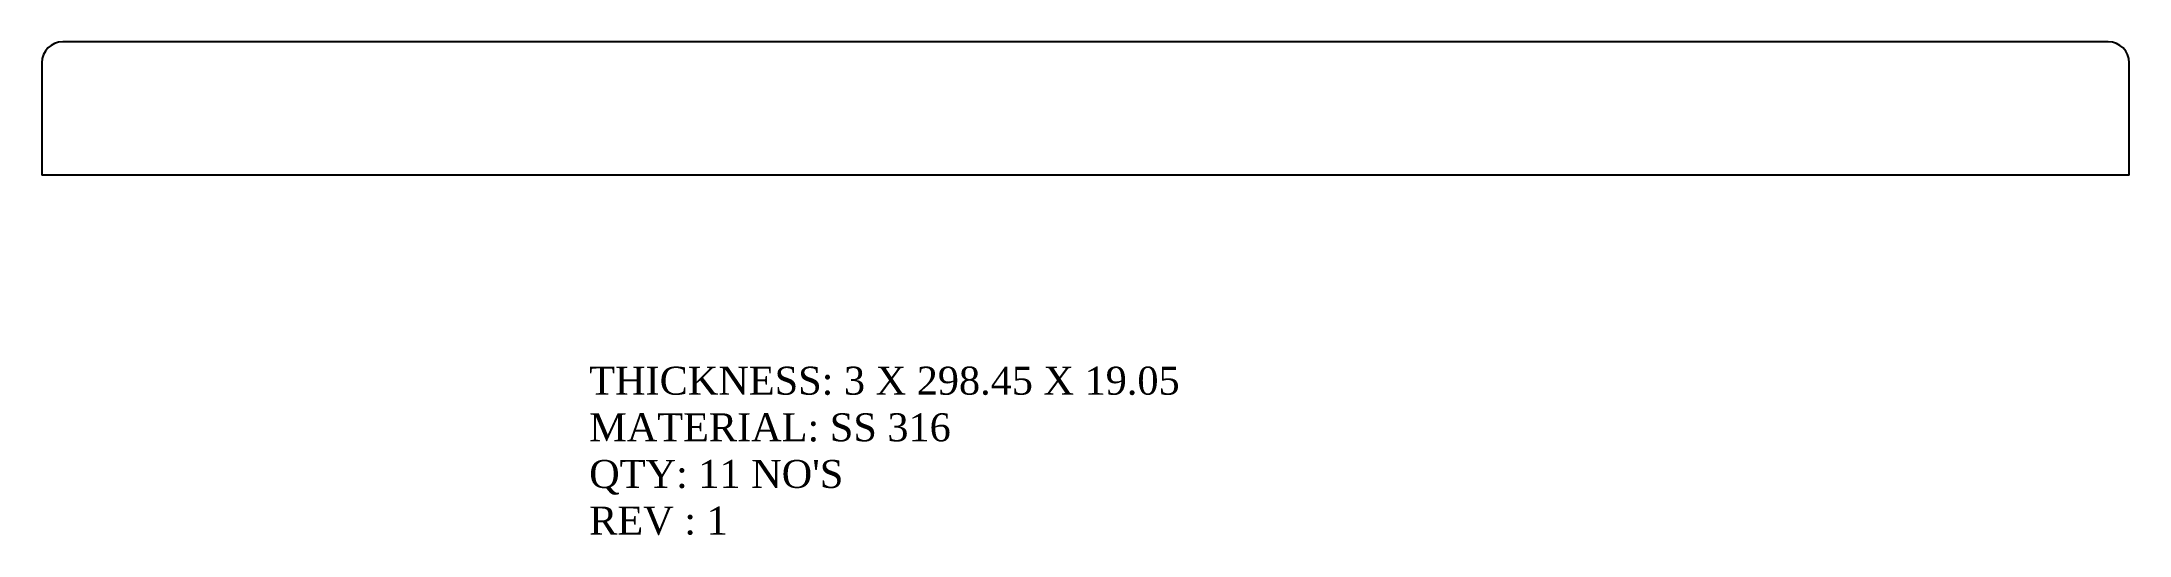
# Model space of a CAD drawing. Header units: inches. Extents: x 2446 to 2745, y -249 to -179.
import ezdxf

# ---------------------------------------------------------------- set-up
doc = ezdxf.new("R2010")
doc.units = ezdxf.units.IN
doc.header["$MEASUREMENT"] = 0
doc.layers.add('LaserCutting', color=3, linetype='Continuous')

msp = doc.modelspace()

# ---------------------------------------------------------------- linework, layer by layer
at = {"layer": 'LaserCutting'}
for p, q in [((2741.79, -178.52), (2449.34, -178.52)), ((2446.34, -181.52), (2446.34, -197.57)), ((2744.79, -197.57), (2744.79, -181.52)), ((2744.79, -197.57), (2446.34, -197.57))]:
    msp.add_line(p, q, dxfattribs=at)
for centre, start, end in [((2449.34, -181.52), 90, 180), ((2741.79, -181.52), 0, 90)]:
    msp.add_arc(centre, 3, start, end, dxfattribs=at)

# ---------------------------------------------------------------- texts
at = {"layer": 'LaserCutting', "insert": (2524.61, -224.97), "char_height": 4, "width": 185.0212, "attachment_point": 1}
msp.add_mtext("{\\fTimes New Roman|b0|i0|c0|p18;THICKNESS: 3 X 298.45 X 19.05\\PMATERIAL: SS 316\\PQTY: 11 NO'S\\PREV : 1}", dxfattribs=at)

doc.saveas('drawing.dxf')
